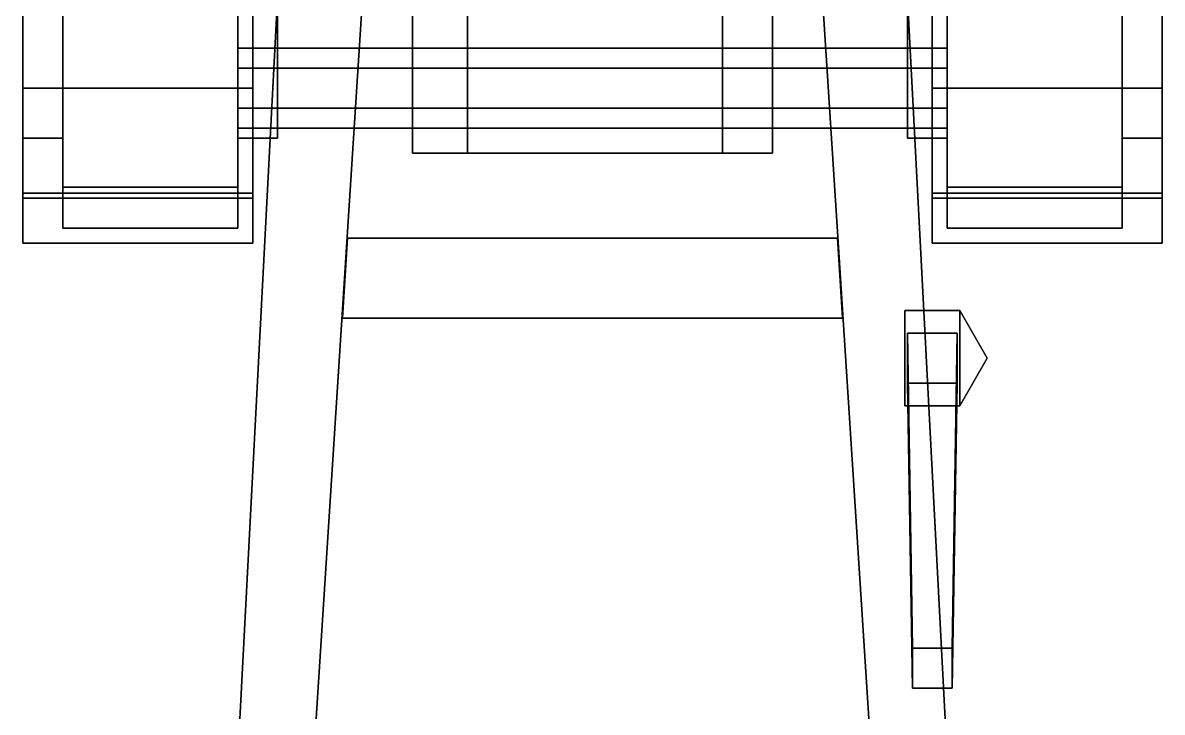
# Model space of a CAD drawing. Header units: millimetres. Extents: x -1.21 to 1.21, y -5.49 to 3.46.
# Drawn here: x -1.14 to 1.14, y -2.458 to -1.079 of the extents above; entities that cross this region are included whole.
import ezdxf

# ---------------------------------------------------------------- set-up
doc = ezdxf.new("R2010")
doc.units = ezdxf.units.MM
for name, color, linetype in [('barrel', 1, 'Continuous'), ('crane', 2, 'Continuous'), ('tail', 3, 'Continuous'), ('tracks', 5, 'Continuous'), ('wheels', 2, 'Continuous')]:
    doc.layers.add(name, color=color, linetype=linetype)

msp = doc.modelspace()

# ---------------------------------------------------------------- linework, layer by layer
for points in [[(-1.14, -0.62, 0.73), (-1.14, -1.31, 0.47), (-1.06, -1.31, 0.47), (-1.06, -0.62, 0.73)], [(-1.14, -0.62, 0.3), (-1.14, -1.31, 0.38), (-1.14, -1.31, 0.47), (-1.14, -0.62, 0.73)], [(-1.06, -0.62, 0.3), (-1.06, -1.31, 0.38), (-1.14, -1.31, 0.38), (-1.14, -0.62, 0.3)], [(-1.06, -1.31, 0.47), (-1.06, -1.31, 0.38), (-1.06, -0.62, 0.3), (-1.06, -0.62, 0.73)], [(-0.71, -0.62, 0.73), (-0.71, -1.31, 0.47), (-0.63, -1.31, 0.47), (-0.63, -0.62, 0.73)], [(-0.63, -0.62, 0.3), (-0.63, -1.31, 0.38), (-0.71, -1.31, 0.38), (-0.71, -0.62, 0.3)], [(-0.71, -0.62, 0.3), (-0.71, -1.31, 0.38), (-0.71, -1.31, 0.47), (-0.71, -0.62, 0.73)], [(-0.63, -1.31, 0.47), (-0.63, -1.31, 0.38), (-0.63, -0.62, 0.3), (-0.63, -0.62, 0.73)], [(0.63, -0.62, 0.73), (0.63, -1.31, 0.47), (0.71, -1.31, 0.47), (0.71, -0.62, 0.73)], [(0.63, -0.62, 0.3), (0.63, -1.31, 0.38), (0.63, -1.31, 0.47), (0.63, -0.62, 0.73)], [(0.71, -0.62, 0.3), (0.71, -1.31, 0.38), (0.63, -1.31, 0.38), (0.63, -0.62, 0.3)], [(0.71, -1.31, 0.47), (0.71, -1.31, 0.38), (0.71, -0.62, 0.3), (0.71, -0.62, 0.73)], [(1.06, -0.62, 0.73), (1.06, -1.31, 0.47), (1.14, -1.31, 0.47), (1.14, -0.62, 0.73)], [(1.06, -0.62, 0.3), (1.06, -1.31, 0.38), (1.06, -1.31, 0.47), (1.06, -0.62, 0.73)], [(1.14, -0.62, 0.3), (1.14, -1.31, 0.38), (1.06, -1.31, 0.38), (1.06, -0.62, 0.3)], [(1.14, -1.31, 0.47), (1.14, -1.31, 0.38), (1.14, -0.62, 0.3), (1.14, -0.62, 0.73)], [(-1.14, -1.31, 0.47), (-1.14, -1.31, 0.38), (-1.06, -1.31, 0.38), (-1.06, -1.31, 0.47)], [(-0.71, -1.31, 0.47), (-0.71, -1.31, 0.38), (-0.63, -1.31, 0.38), (-0.63, -1.31, 0.47)], [(0.63, -1.31, 0.47), (0.63, -1.31, 0.38), (0.71, -1.31, 0.38), (0.71, -1.31, 0.47)], [(1.06, -1.31, 0.47), (1.06, -1.31, 0.38), (1.14, -1.31, 0.38), (1.14, -1.31, 0.47)]]:
    msp.add_3dface(points)
at = {"layer": 'barrel'}
for points in [[(-0.36, -1.04, 2.22), (-0.36, -1.04, 1.46), (-0.36, -1.25, 1.46), (-0.36, -1.25, 2.22)], [(-0.36, -1.04, 1.46), (0.36, -1.04, 1.46), (0.36, -1.25, 1.46), (-0.36, -1.25, 1.46)], [(-0.25, -1.04, 2.32), (-0.36, -1.04, 2.22), (-0.36, -1.34, 2.22), (-0.25, -1.34, 2.32)], [(-0.36, -1.04, 2.22), (0.36, -1.04, 2.22), (0.36, -1.34, 2.22), (-0.36, -1.34, 2.22)], [(-0.25, -1.34, 2.32), (0.26, -1.34, 2.32), (0.26, -1.04, 2.32), (-0.25, -1.04, 2.32)], [(0.26, -1.34, 2.32), (0.36, -1.34, 2.22), (0.36, -1.04, 2.22), (0.26, -1.04, 2.32)], [(0.36, -1.25, 2.22), (0.36, -1.25, 1.46), (0.36, -1.04, 1.46), (0.36, -1.04, 2.22)], [(-0.36, -1.25, 2.22), (-0.36, -1.25, 1.46), (-0.36, -1.34, 1.6), (-0.36, -1.34, 2.22)], [(-0.36, -1.25, 1.46), (0.36, -1.25, 1.46), (0.36, -1.34, 1.6), (-0.36, -1.34, 1.6)], [(0.36, -1.34, 2.22), (0.36, -1.34, 1.6), (0.36, -1.25, 1.46), (0.36, -1.25, 2.22)], [(-0.36, -1.34, 2.22), (0.36, -1.34, 2.22), (0.26, -1.34, 2.32), (-0.25, -1.34, 2.32)], [(-0.36, -1.34, 1.6), (0.36, -1.34, 1.6), (0.36, -1.34, 2.22), (-0.36, -1.34, 2.22)]]:
    msp.add_3dface(points, dxfattribs=at)
at = {"layer": 'crane'}
for points in [[(0.73, -1.7, 1.57), (0.73, -1.7, 0.54), (0.63, -1.7, 0.54), (0.63, -1.7, 1.57)], [(0.63, -1.7, 0.54), (0.63, -1.8, 0.54), (0.63, -1.8, 1.57), (0.63, -1.7, 1.57)], [(0.73, -1.7, 0.54), (0.73, -1.8, 0.54), (0.63, -1.8, 0.54), (0.63, -1.7, 0.54)], [(0.72, -2.33, 2.5), (0.73, -1.7, 1.57), (0.63, -1.7, 1.57), (0.64, -2.33, 2.5)], [(0.63, -1.7, 1.57), (0.63, -1.8, 1.57), (0.64, -2.41, 2.5), (0.64, -2.33, 2.5)], [(0.72, -2.41, 2.5), (0.73, -1.8, 1.57), (0.73, -1.7, 1.57), (0.72, -2.33, 2.5)], [(0.73, -1.8, 1.57), (0.73, -1.8, 0.54), (0.73, -1.7, 0.54), (0.73, -1.7, 1.57)], [(0.63, -1.8, 1.57), (0.63, -1.8, 0.54), (0.73, -1.8, 0.54), (0.73, -1.8, 1.57)], [(0.64, -2.41, 2.5), (0.63, -1.8, 1.57), (0.73, -1.8, 1.57), (0.72, -2.41, 2.5)], [(0.64, -2.33, 2.5), (0.64, -2.41, 2.5), (0.72, -2.41, 2.5), (0.72, -2.33, 2.5)]]:
    msp.add_3dface(points, dxfattribs=at)
at = {"layer": 'tail'}
for points in [[(-0.57, -2.74, 0.38), (-0.72, -2.74, 0.38), (-0.63, -1.03, 0.56), (-0.46, -1.03, 0.56)], [(-0.63, -1.03, 0.56), (-0.72, -2.74, 0.38), (-0.72, -2.74, 0.75), (-0.63, -1.03, 0.97)], [(-0.63, -1.03, 0.97), (-0.72, -2.74, 0.75), (-0.57, -2.74, 0.75), (-0.46, -1.03, 0.97)], [(-0.46, -1.03, 0.97), (-0.57, -2.74, 0.75), (-0.57, -2.74, 0.38), (-0.46, -1.03, 0.56)], [(0.46, -1.03, 0.97), (0.57, -2.74, 0.75), (0.72, -2.74, 0.75), (0.63, -1.03, 0.97)], [(0.72, -2.74, 0.38), (0.57, -2.74, 0.38), (0.46, -1.03, 0.56), (0.63, -1.03, 0.56)], [(0.46, -1.03, 0.56), (0.57, -2.74, 0.38), (0.57, -2.74, 0.75), (0.46, -1.03, 0.97)], [(0.63, -1.03, 0.97), (0.72, -2.74, 0.75), (0.72, -2.74, 0.38), (0.63, -1.03, 0.56)], [(0.5, -1.67, 0.5), (-0.5, -1.67, 0.5), (-0.49, -1.51, 0.52), (0.49, -1.51, 0.52)], [(-0.49, -1.51, 0.9), (-0.5, -1.67, 0.88), (0.5, -1.67, 0.88), (0.49, -1.51, 0.9)], [(0.49, -1.51, 0.52), (-0.49, -1.51, 0.52), (-0.49, -1.51, 0.9), (0.49, -1.51, 0.9)], [(0.735, -1.6547, 0.58), (0.625, -1.6547, 0.58), (0.625, -1.6547, 0.83), (0.735, -1.6547, 0.83)], [(0.625, -1.8453, 0.83), (0.735, -1.8453, 0.83), (0.735, -1.6547, 0.83), (0.625, -1.6547, 0.83)], [(0.735, -1.8453, 0.58), (0.625, -1.8453, 0.58), (0.625, -1.6547, 0.58), (0.735, -1.6547, 0.58)], [(0.79, -1.75, 0.58), (0.735, -1.6547, 0.58), (0.735, -1.6547, 0.83), (0.79, -1.75, 0.83)], [(0.735, -1.8453, 0.83), (0.79, -1.75, 0.83), (0.79, -1.75, 0.83), (0.735, -1.6547, 0.83)], [(0.79, -1.75, 0.58), (0.735, -1.8453, 0.58), (0.735, -1.6547, 0.58), (0.79, -1.75, 0.58)], [(0.5, -1.67, 0.88), (-0.5, -1.67, 0.88), (-0.5, -1.67, 0.5), (0.5, -1.67, 0.5)], [(0.735, -1.8453, 0.58), (0.79, -1.75, 0.58), (0.79, -1.75, 0.83), (0.735, -1.8453, 0.83)], [(0.625, -1.8453, 0.58), (0.735, -1.8453, 0.58), (0.735, -1.8453, 0.83), (0.625, -1.8453, 0.83)]]:
    msp.add_3dface(points, dxfattribs=at)
at = {"layer": 'tracks'}
for points in [[(-0.68, -0.72), (-0.68, -1.21, 0.14), (-1.14, -1.21, 0.14), (-1.14, -0.72)], [(-0.68, -0.72), (-0.68, -1.21, 0.14), (-1.14, -1.21, 0.14), (-1.14, -0.72)], [(1.14, -0.72), (1.14, -1.21, 0.14), (0.68, -1.21, 0.14), (0.68, -0.72)], [(1.14, -0.72), (1.14, -1.21, 0.14), (0.68, -1.21, 0.14), (0.68, -0.72)], [(-0.68, -1.43, 0.65), (-0.68, -0.75, 0.96), (-1.14, -0.75, 0.96), (-1.14, -1.43, 0.65)], [(-0.68, -1.43, 0.65), (-0.68, -0.75, 0.96), (-1.14, -0.75, 0.96), (-1.14, -1.43, 0.65)], [(1.14, -1.43, 0.65), (1.14, -0.75, 0.96), (0.68, -0.75, 0.96), (0.68, -1.43, 0.65)], [(1.14, -1.43, 0.65), (1.14, -0.75, 0.96), (0.68, -0.75, 0.96), (0.68, -1.43, 0.65)], [(-0.68, -1.21, 0.14), (-0.68, -1.42, 0.23), (-1.14, -1.42, 0.23), (-1.14, -1.21, 0.14)], [(-0.68, -1.21, 0.14), (-0.68, -1.42, 0.23), (-1.14, -1.42, 0.23), (-1.14, -1.21, 0.14)], [(1.14, -1.21, 0.14), (1.14, -1.42, 0.23), (0.68, -1.42, 0.23), (0.68, -1.21, 0.14)], [(1.14, -1.21, 0.14), (1.14, -1.42, 0.23), (0.68, -1.42, 0.23), (0.68, -1.21, 0.14)], [(-0.68, -1.42, 0.23), (-0.68, -1.52, 0.44), (-1.14, -1.52, 0.44), (-1.14, -1.42, 0.23)], [(-0.68, -1.42, 0.23), (-0.68, -1.52, 0.44), (-1.14, -1.52, 0.44), (-1.14, -1.42, 0.23)], [(-0.68, -1.52, 0.44), (-0.68, -1.43, 0.65), (-1.14, -1.43, 0.65), (-1.14, -1.52, 0.44)], [(-0.68, -1.52, 0.44), (-0.68, -1.43, 0.65), (-1.14, -1.43, 0.65), (-1.14, -1.52, 0.44)], [(1.14, -1.42, 0.23), (1.14, -1.52, 0.44), (0.68, -1.52, 0.44), (0.68, -1.42, 0.23)], [(1.14, -1.42, 0.23), (1.14, -1.52, 0.44), (0.68, -1.52, 0.44), (0.68, -1.42, 0.23)], [(1.14, -1.52, 0.44), (1.14, -1.43, 0.65), (0.68, -1.43, 0.65), (0.68, -1.52, 0.44)], [(1.14, -1.52, 0.44), (1.14, -1.43, 0.65), (0.68, -1.43, 0.65), (0.68, -1.52, 0.44)]]:
    msp.add_3dface(points, dxfattribs=at)
at = {"layer": 'wheels'}
for points in [[(-1.06, -1.49, 0.44), (-1.06, -1.012, 0.638), (-1.06, -0.93, 0.44), (-1.06, -1.408, 0.242)], [(-1.06, -1.408, 0.242), (-1.06, -0.93, 0.44), (-1.06, -1.012, 0.242), (-1.06, -1.21, 0.16)], [(-0.71, -1.49, 0.44), (-0.71, -1.012, 0.242), (-0.71, -0.93, 0.44), (-0.71, -1.408, 0.638)], [(-0.71, -1.408, 0.638), (-0.71, -0.93, 0.44), (-0.71, -1.012, 0.638), (-0.71, -1.21, 0.72)], [(0.71, -1.408, 0.242), (0.71, -0.93, 0.44), (0.71, -1.012, 0.242), (0.71, -1.21, 0.16)], [(0.71, -1.49, 0.44), (0.71, -1.012, 0.638), (0.71, -0.93, 0.44), (0.71, -1.408, 0.242)], [(1.06, -1.49, 0.44), (1.06, -1.012, 0.242), (1.06, -0.93, 0.44), (1.06, -1.408, 0.638)], [(1.06, -1.408, 0.638), (1.06, -0.93, 0.44), (1.06, -1.012, 0.638), (1.06, -1.21, 0.72)], [(-0.71, -1.012, 0.242), (-0.71, -1.21, 0.16), (-1.06, -1.21, 0.16), (-1.06, -1.012, 0.242)], [(-1.06, -1.408, 0.638), (-1.06, -1.21, 0.72), (-1.06, -1.012, 0.638), (-1.06, -1.49, 0.44)], [(-0.71, -1.21, 0.72), (-0.71, -1.012, 0.638), (-1.06, -1.012, 0.638), (-1.06, -1.21, 0.72)], [(-0.71, -1.408, 0.242), (-0.71, -1.21, 0.16), (-0.71, -1.012, 0.242), (-0.71, -1.49, 0.44)], [(1.06, -1.012, 0.242), (1.06, -1.21, 0.16), (0.71, -1.21, 0.16), (0.71, -1.012, 0.242)], [(1.06, -1.21, 0.72), (1.06, -1.012, 0.638), (0.71, -1.012, 0.638), (0.71, -1.21, 0.72)], [(0.71, -1.408, 0.638), (0.71, -1.21, 0.72), (0.71, -1.012, 0.638), (0.71, -1.49, 0.44)], [(1.06, -1.408, 0.242), (1.06, -1.21, 0.16), (1.06, -1.012, 0.242), (1.06, -1.49, 0.44)], [(0.71, -1.17, 0.5093), (0.71, -1.13, 0.44), (-0.71, -1.13, 0.44), (-0.71, -1.17, 0.5093)], [(0.71, -1.13, 0.44), (0.71, -1.17, 0.3707), (-0.71, -1.17, 0.3707), (-0.71, -1.13, 0.44)], [(0.71, -1.25, 0.5093), (0.71, -1.17, 0.5093), (-0.71, -1.17, 0.5093), (-0.71, -1.25, 0.5093)], [(0.71, -1.17, 0.3707), (0.71, -1.25, 0.3707), (-0.71, -1.25, 0.3707), (-0.71, -1.17, 0.3707)], [(-0.71, -1.21, 0.16), (-0.71, -1.408, 0.242), (-1.06, -1.408, 0.242), (-1.06, -1.21, 0.16)], [(-0.71, -1.408, 0.638), (-0.71, -1.21, 0.72), (-1.06, -1.21, 0.72), (-1.06, -1.408, 0.638)], [(1.06, -1.21, 0.16), (1.06, -1.408, 0.242), (0.71, -1.408, 0.242), (0.71, -1.21, 0.16)], [(1.06, -1.408, 0.638), (1.06, -1.21, 0.72), (0.71, -1.21, 0.72), (0.71, -1.408, 0.638)], [(0.71, -1.29, 0.44), (0.71, -1.25, 0.5093), (-0.71, -1.25, 0.5093), (-0.71, -1.29, 0.44)], [(0.71, -1.25, 0.3707), (0.71, -1.29, 0.44), (-0.71, -1.29, 0.44), (-0.71, -1.25, 0.3707)], [(-0.71, -1.408, 0.242), (-0.71, -1.49, 0.44), (-1.06, -1.49, 0.44), (-1.06, -1.408, 0.242)], [(-0.71, -1.49, 0.44), (-0.71, -1.408, 0.638), (-1.06, -1.408, 0.638), (-1.06, -1.49, 0.44)], [(1.06, -1.408, 0.242), (1.06, -1.49, 0.44), (0.71, -1.49, 0.44), (0.71, -1.408, 0.242)], [(1.06, -1.49, 0.44), (1.06, -1.408, 0.638), (0.71, -1.408, 0.638), (0.71, -1.49, 0.44)]]:
    msp.add_3dface(points, dxfattribs=at)

doc.saveas('drawing.dxf')
